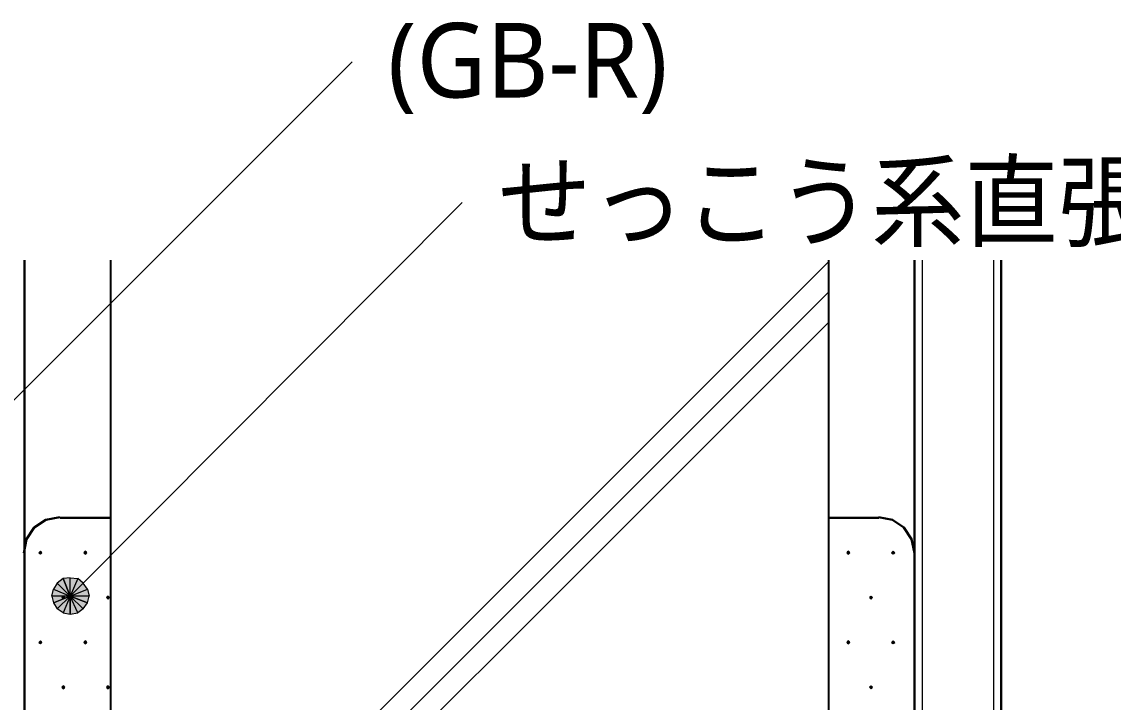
# Model space of a CAD drawing. Header units: millimetres. Extents: x 0 to 420, y 0 to 297.
# Drawn here: x 142.53 to 172.92, y 242.75 to 261.7 of the extents above; entities that cross this region are included whole.
import ezdxf
from ezdxf.enums import TextEntityAlignment as Align

# ---------------------------------------------------------------- set-up
doc = ezdxf.new("R2010")
doc.units = ezdxf.units.MM
doc.styles.add('kst32b', font='NotoSansJP-Variable.ttf')

msp = doc.modelspace()

# ---------------------------------------------------------------- hatches: boundary and pattern name
for points in [[(143.044, 246.951), (143.023, 246.93), (143.002, 246.909), (143.023, 246.888), (143.044, 246.867), (143.066, 246.888), (143.087, 246.909), (143.066, 246.93), (143.044, 246.951)], [(144.293, 246.951), (144.272, 246.93), (144.251, 246.909), (144.272, 246.888), (144.293, 246.867), (144.314, 246.888), (144.336, 246.909), (144.314, 246.93), (144.293, 246.951)], [(165.545, 246.951), (165.523, 246.93), (165.502, 246.909), (165.523, 246.888), (165.545, 246.867), (165.566, 246.888), (165.587, 246.909), (165.566, 246.93), (165.545, 246.951)], [(166.793, 246.951), (166.772, 246.93), (166.751, 246.909), (166.772, 246.888), (166.793, 246.867), (166.815, 246.888), (166.836, 246.909), (166.815, 246.93), (166.793, 246.951)], [(143.679, 246.189), (143.51, 246.062), (143.87, 245.703), (143.679, 246.189)], [(143.679, 245.703), (143.658, 245.681), (143.637, 245.66), (143.658, 245.639), (143.679, 245.618), (143.701, 245.639), (143.722, 245.66), (143.701, 245.681), (143.679, 245.703)], [(144.928, 245.703), (144.907, 245.681), (144.886, 245.66), (144.907, 245.639), (144.928, 245.618), (144.949, 245.639), (144.971, 245.66), (144.949, 245.681), (144.928, 245.703)], [(166.179, 245.703), (166.158, 245.681), (166.137, 245.66), (166.158, 245.639), (166.179, 245.618), (166.201, 245.639), (166.222, 245.66), (166.201, 245.681), (166.179, 245.703)], [(143.044, 244.454), (143.023, 244.433), (143.002, 244.412), (143.023, 244.39), (143.044, 244.369), (143.066, 244.39), (143.087, 244.412), (143.066, 244.433), (143.044, 244.454)], [(144.293, 244.454), (144.272, 244.433), (144.251, 244.412), (144.272, 244.39), (144.293, 244.369), (144.314, 244.39), (144.336, 244.412), (144.314, 244.433), (144.293, 244.454)], [(165.545, 244.454), (165.523, 244.433), (165.502, 244.412), (165.523, 244.39), (165.545, 244.369), (165.566, 244.39), (165.587, 244.412), (165.566, 244.433), (165.545, 244.454)], [(166.793, 244.454), (166.772, 244.433), (166.751, 244.412), (166.772, 244.39), (166.793, 244.369), (166.815, 244.39), (166.836, 244.412), (166.815, 244.433), (166.793, 244.454)], [(143.679, 243.205), (143.658, 243.184), (143.637, 243.163), (143.658, 243.141), (143.679, 243.12), (143.701, 243.141), (143.722, 243.163), (143.701, 243.184), (143.679, 243.205)], [(144.928, 243.205), (144.907, 243.184), (144.886, 243.163), (144.907, 243.141), (144.928, 243.12), (144.949, 243.141), (144.971, 243.163), (144.949, 243.184), (144.928, 243.205)], [(166.179, 243.205), (166.158, 243.184), (166.137, 243.163), (166.158, 243.141), (166.179, 243.12), (166.201, 243.141), (166.222, 243.163), (166.201, 243.184), (166.179, 243.205)]]:
    msp.add_hatch(color=7).paths.add_polyline_path(points)
h = msp.add_hatch(color=7)
h.paths.add_polyline_path([(144.23, 246.062), (144.082, 246.189), (143.87, 245.703), (144.23, 246.062)])
h.paths.add_polyline_path([(144.082, 246.189), (143.87, 245.703), (143.87, 246.211), (144.082, 246.189)])
h.paths.add_polyline_path([(143.87, 245.703), (143.87, 246.211), (143.679, 246.189), (143.87, 245.703)])
h = msp.add_hatch(color=7)
h.paths.add_polyline_path([(143.51, 246.062), (143.404, 245.893), (143.87, 245.703), (143.51, 246.062)])
h.paths.add_polyline_path([(143.404, 245.893), (143.87, 245.703), (143.362, 245.703), (143.404, 245.893)])
h.paths.add_polyline_path([(143.87, 245.703), (143.362, 245.703), (143.404, 245.512), (143.87, 245.703)])
h = msp.add_hatch(color=7)
h.paths.add_polyline_path([(144.357, 245.512), (144.399, 245.703), (143.87, 245.703), (144.357, 245.512)])
h.paths.add_polyline_path([(144.399, 245.703), (143.87, 245.703), (144.357, 245.893), (144.399, 245.703)])
h.paths.add_polyline_path([(143.87, 245.703), (144.357, 245.893), (144.23, 246.062), (143.87, 245.703)])
h = msp.add_hatch(color=7)
h.paths.add_polyline_path([(143.404, 245.512), (143.51, 245.343), (143.87, 245.703), (143.404, 245.512)])
h.paths.add_polyline_path([(143.51, 245.343), (143.87, 245.703), (143.679, 245.237), (143.51, 245.343)])
h.paths.add_polyline_path([(143.87, 245.703), (143.679, 245.237), (143.87, 245.195), (143.87, 245.703)])
h = msp.add_hatch(color=7)
h.paths.add_polyline_path([(143.87, 245.195), (144.082, 245.237), (143.87, 245.703), (143.87, 245.195)])
h.paths.add_polyline_path([(144.082, 245.237), (143.87, 245.703), (144.23, 245.343), (144.082, 245.237)])
h.paths.add_polyline_path([(143.87, 245.703), (144.23, 245.343), (144.357, 245.512), (143.87, 245.703)])

# ---------------------------------------------------------------- linework, layer by layer
at = {"lineweight": 13}
for points in [[(141.393, 250.254), (151.723, 260.583)], [(143.87, 245.703), (154.792, 256.667)], [(167.598, 255.058), (167.598, 227.372)], [(169.587, 255.058), (169.587, 227.372)], [(144.992, 235.013), (164.994, 255.016)], [(144.992, 234.167), (164.994, 254.169)], [(145.436, 233.765), (164.994, 253.323)]]:
    msp.add_lwpolyline(points, dxfattribs=at)
at = {"lineweight": 30}
for points in [[(142.6, 227.372), (142.6, 255.058)], [(167.386, 255.058), (167.386, 227.372)], [(169.799, 255.058), (169.799, 226.758)], [(143.584, 247.904), (143.193, 247.825), (142.873, 247.61), (142.658, 247.29), (142.579, 246.899)], [(143.595, 247.883), (144.992, 247.883)], [(166.391, 247.883), (164.994, 247.883)], [(167.386, 246.899), (167.307, 247.29), (167.092, 247.61), (166.772, 247.825), (166.381, 247.904)]]:
    msp.add_lwpolyline(points, dxfattribs=at)
at = {"lineweight": 25}
for points in [[(144.992, 255.058), (144.992, 233.765)], [(164.994, 255.058), (164.994, 233.765)]]:
    msp.add_lwpolyline(points, dxfattribs=at)
at = {"lineweight": 0}
for points in [[(143.044, 246.951), (143.023, 246.93), (143.002, 246.909), (143.023, 246.888), (143.044, 246.867), (143.066, 246.888), (143.087, 246.909), (143.066, 246.93)], [(144.293, 246.951), (144.272, 246.93), (144.251, 246.909), (144.272, 246.888), (144.293, 246.867), (144.314, 246.888), (144.336, 246.909), (144.314, 246.93)], [(165.545, 246.951), (165.523, 246.93), (165.502, 246.909), (165.523, 246.888), (165.545, 246.867), (165.566, 246.888), (165.587, 246.909), (165.566, 246.93)], [(166.793, 246.951), (166.772, 246.93), (166.751, 246.909), (166.772, 246.888), (166.793, 246.867), (166.815, 246.888), (166.836, 246.909), (166.815, 246.93)], [(143.87, 245.703), (143.87, 246.211), (143.679, 246.189)], [(144.082, 246.189), (143.87, 245.703), (143.87, 246.211)], [(143.51, 246.062), (143.404, 245.893), (143.87, 245.703)], [(143.679, 246.189), (143.51, 246.062), (143.87, 245.703)], [(144.23, 246.062), (144.082, 246.189), (143.87, 245.703)], [(143.87, 245.703), (144.357, 245.893), (144.23, 246.062)], [(143.404, 245.893), (143.87, 245.703), (143.362, 245.703)], [(143.87, 245.703), (143.362, 245.703), (143.404, 245.512)], [(143.404, 245.512), (143.51, 245.343), (143.87, 245.703)], [(143.51, 245.343), (143.87, 245.703), (143.679, 245.237)], [(143.679, 245.703), (143.658, 245.681), (143.637, 245.66), (143.658, 245.639), (143.679, 245.618), (143.701, 245.639), (143.722, 245.66), (143.701, 245.681)], [(143.87, 245.703), (143.679, 245.237), (143.87, 245.195)], [(144.399, 245.703), (143.87, 245.703), (144.357, 245.893)], [(143.87, 245.195), (144.082, 245.237), (143.87, 245.703)], [(144.082, 245.237), (143.87, 245.703), (144.23, 245.343)], [(143.87, 245.703), (144.23, 245.343), (144.357, 245.512)], [(144.357, 245.512), (144.399, 245.703), (143.87, 245.703)], [(144.928, 245.703), (144.907, 245.681), (144.886, 245.66), (144.907, 245.639), (144.928, 245.618), (144.949, 245.639), (144.971, 245.66), (144.949, 245.681)], [(166.179, 245.703), (166.158, 245.681), (166.137, 245.66), (166.158, 245.639), (166.179, 245.618), (166.201, 245.639), (166.222, 245.66), (166.201, 245.681)], [(143.044, 244.454), (143.023, 244.433), (143.002, 244.412), (143.023, 244.39), (143.044, 244.369), (143.066, 244.39), (143.087, 244.412), (143.066, 244.433)], [(144.293, 244.454), (144.272, 244.433), (144.251, 244.412), (144.272, 244.39), (144.293, 244.369), (144.314, 244.39), (144.336, 244.412), (144.314, 244.433)], [(165.545, 244.454), (165.523, 244.433), (165.502, 244.412), (165.523, 244.39), (165.545, 244.369), (165.566, 244.39), (165.587, 244.412), (165.566, 244.433)], [(166.793, 244.454), (166.772, 244.433), (166.751, 244.412), (166.772, 244.39), (166.793, 244.369), (166.815, 244.39), (166.836, 244.412), (166.815, 244.433)], [(143.679, 243.205), (143.658, 243.184), (143.637, 243.163), (143.658, 243.141), (143.679, 243.12), (143.701, 243.141), (143.722, 243.163), (143.701, 243.184)], [(144.928, 243.205), (144.907, 243.184), (144.886, 243.163), (144.907, 243.141), (144.928, 243.12), (144.949, 243.141), (144.971, 243.163), (144.949, 243.184)], [(166.179, 243.205), (166.158, 243.184), (166.137, 243.163), (166.158, 243.141), (166.179, 243.12), (166.201, 243.141), (166.222, 243.163), (166.201, 243.184)]]:
    msp.add_lwpolyline(points, close=True, dxfattribs=at)

# ---------------------------------------------------------------- texts
at = {"style": 'kst32b'}
for s, height, p, p2 in [('(GB-R)', 2.0791, (152.718, 259.588), (160.514, 259.588)), ('せっこう系直張り用接着材', 2.07913, (155.787, 255.651), (186.974, 255.651))]:
    msp.add_text(s, height=height, dxfattribs=at).set_placement(p, p2, align=Align.FIT)

doc.saveas('drawing.dxf')
